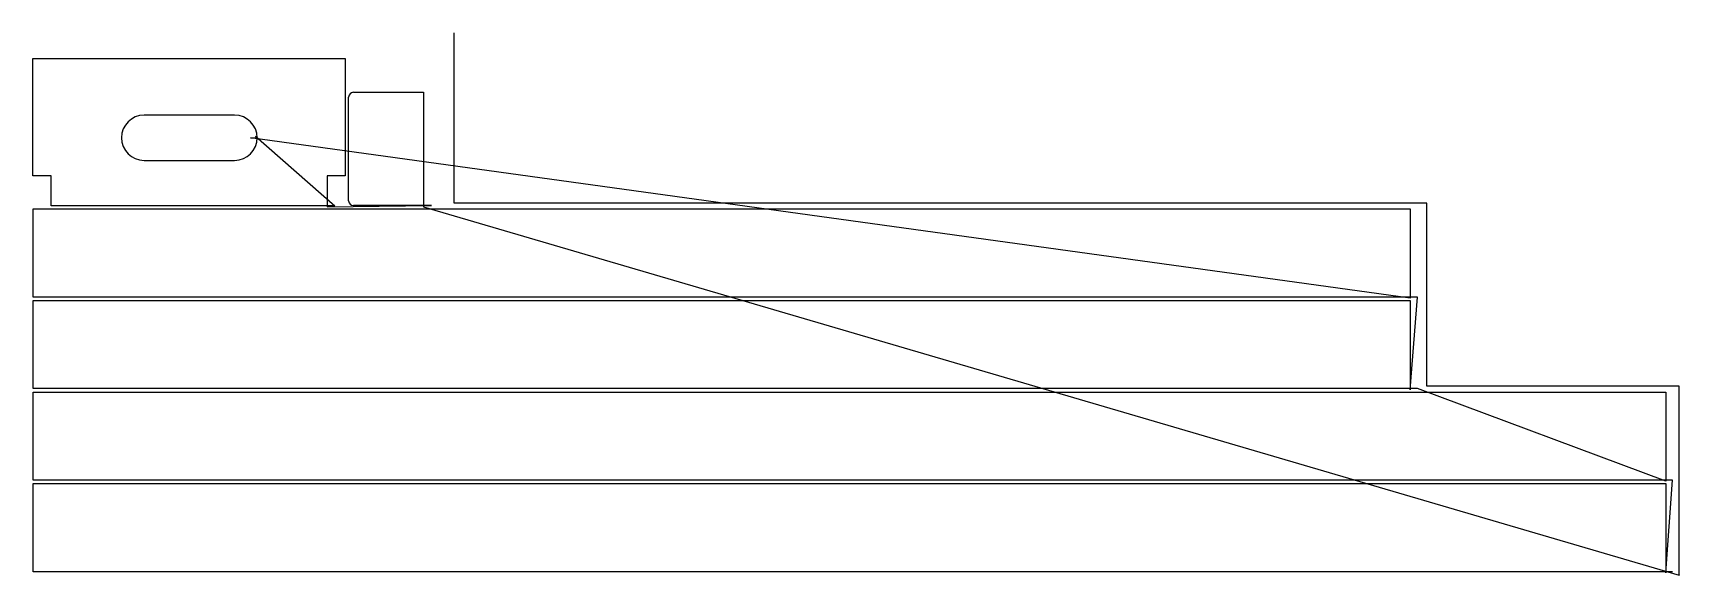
# Model space of a CAD drawing. Header units: metres. Extents: x 14 to 7294, y 0 to 2400.
import ezdxf

# ---------------------------------------------------------------- set-up
doc = ezdxf.new("R2010")
doc.units = ezdxf.units.M

msp = doc.modelspace()

# ---------------------------------------------------------------- linework, layer by layer
at = {"layer": 'TOOL_0'}
for p, q in [((1877.705, 2399), (1877.705, 2400)), ((1877.705, 1645.834), (1877.705, 2399)), ((14.25, 1767.02), (14.25, 2286.52)), ((14.25, 2286.52), (1395.75, 2286.52)), ((1395.75, 2286.52), (1395.75, 1767.02)), ((1410.526, 1656.211), (1410.526, 2116.211)), ((1431.276, 2136.961), (1742.026, 2136.961)), ((1742.026, 2136.961), (1742.026, 1635.461)), ((906, 2035.77), (506, 2035.77)), ((6105, 1225.576), (976, 1935.77)), ((976, 1935.77), (1006, 1935.77)), ((1006, 1935.769), (998.929, 1942.841)), ((998.929, 1942.841), (1349.75, 1635.02)), ((506, 1835.77), (906, 1835.77)), ((95.25, 1767.02), (14.25, 1767.02)), ((95.25, 1635.02), (95.25, 1767.02)), ((1395.75, 1767.02), (1314.75, 1767.02)), ((1314.75, 1767.02), (1314.75, 1635.02)), ((15, 1230.746), (15, 1620.746)), ((15, 1620.746), (6105, 1620.746)), ((1314.75, 1635.02), (95.25, 1635.02)), ((1314.75, 1630.02), (1777.026, 1635.461)), ((1349.75, 1635.02), (1314.75, 1635.02)), ((1314.75, 1635.02), (1314.75, 1630.02)), ((1742.026, 1635.461), (1431.276, 1635.461)), ((1777.026, 1635.461), (1742.026, 1635.461)), ((1742.026, 1635.461), (1742.026, 1630.461)), ((1742.026, 1630.461), (7293.967, 0)), ((6177.79, 1645.834), (1877.705, 1645.834)), ((6105, 1620.746), (6105, 1230.746)), ((6177.79, 836.002), (6177.79, 1645.834)), ((6105, 1230.746), (15, 1230.746)), ((15, 825.508), (15, 1215.508)), ((15, 1215.508), (6105, 1215.508)), ((6105, 820.338), (6136.512, 1230.746)), ((6136.512, 1230.746), (6105, 1230.746)), ((6105, 1230.746), (6105, 1225.576)), ((6105, 1215.508), (6105, 825.508)), ((6105, 825.508), (15, 825.508)), ((15, 420.271), (15, 810.271)), ((15, 810.271), (7235, 810.271)), ((6136.512, 825.508), (6105, 825.508)), ((6105, 825.508), (6105, 820.338)), ((7235, 415.268), (6136.512, 825.508)), ((7293.967, 836.002), (6177.79, 836.002)), ((7235, 810.271), (7235, 420.271)), ((7293.967, 1), (7293.967, 836.002)), ((7235, 420.271), (15, 420.271)), ((15, 15.001), (15, 405.001)), ((15, 405.001), (7235, 405.001)), ((7235, 9.998), (7265.168, 420.271)), ((7265.168, 420.271), (7235, 420.271)), ((7235, 420.271), (7235, 415.268)), ((7235, 405.001), (7235, 15.001)), ((7235, 15.001), (15, 15.001)), ((7265.168, 15.001), (7235, 15.001)), ((7235, 15.001), (7235, 9.998)), ((7293.967, 0), (7293.967, 1)), ((7293.967, 1), (7293.967, 0)), ((7293.967, 0), (7293.967, 1))]:
    msp.add_line(p, q, dxfattribs=at)
for centre, radius, start, end in [((1431.276, 2116.211), 20.75, 90, 180), ((506, 1935.77), 100, 90, 270), ((906, 1935.77), 100, 0, 90), ((906, 1935.77), 100, 270, 359.999427), ((1431.276, 1656.211), 20.75, 180, 270)]:
    msp.add_arc(centre, radius, start, end, dxfattribs=at)

doc.saveas('drawing.dxf')
